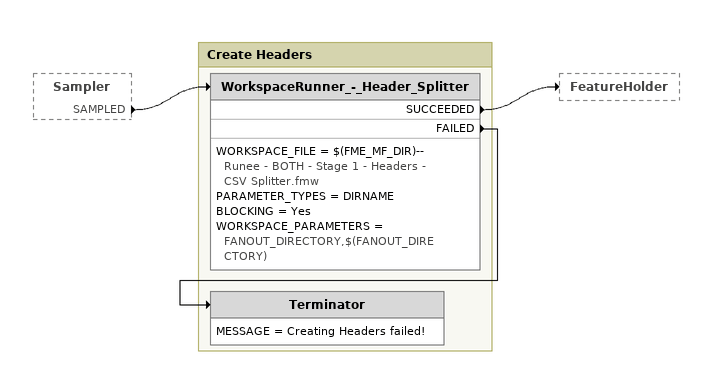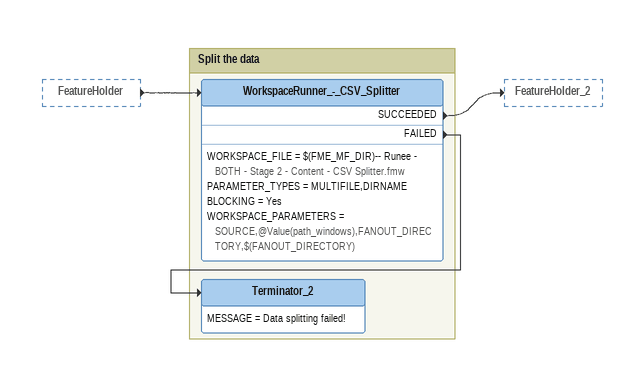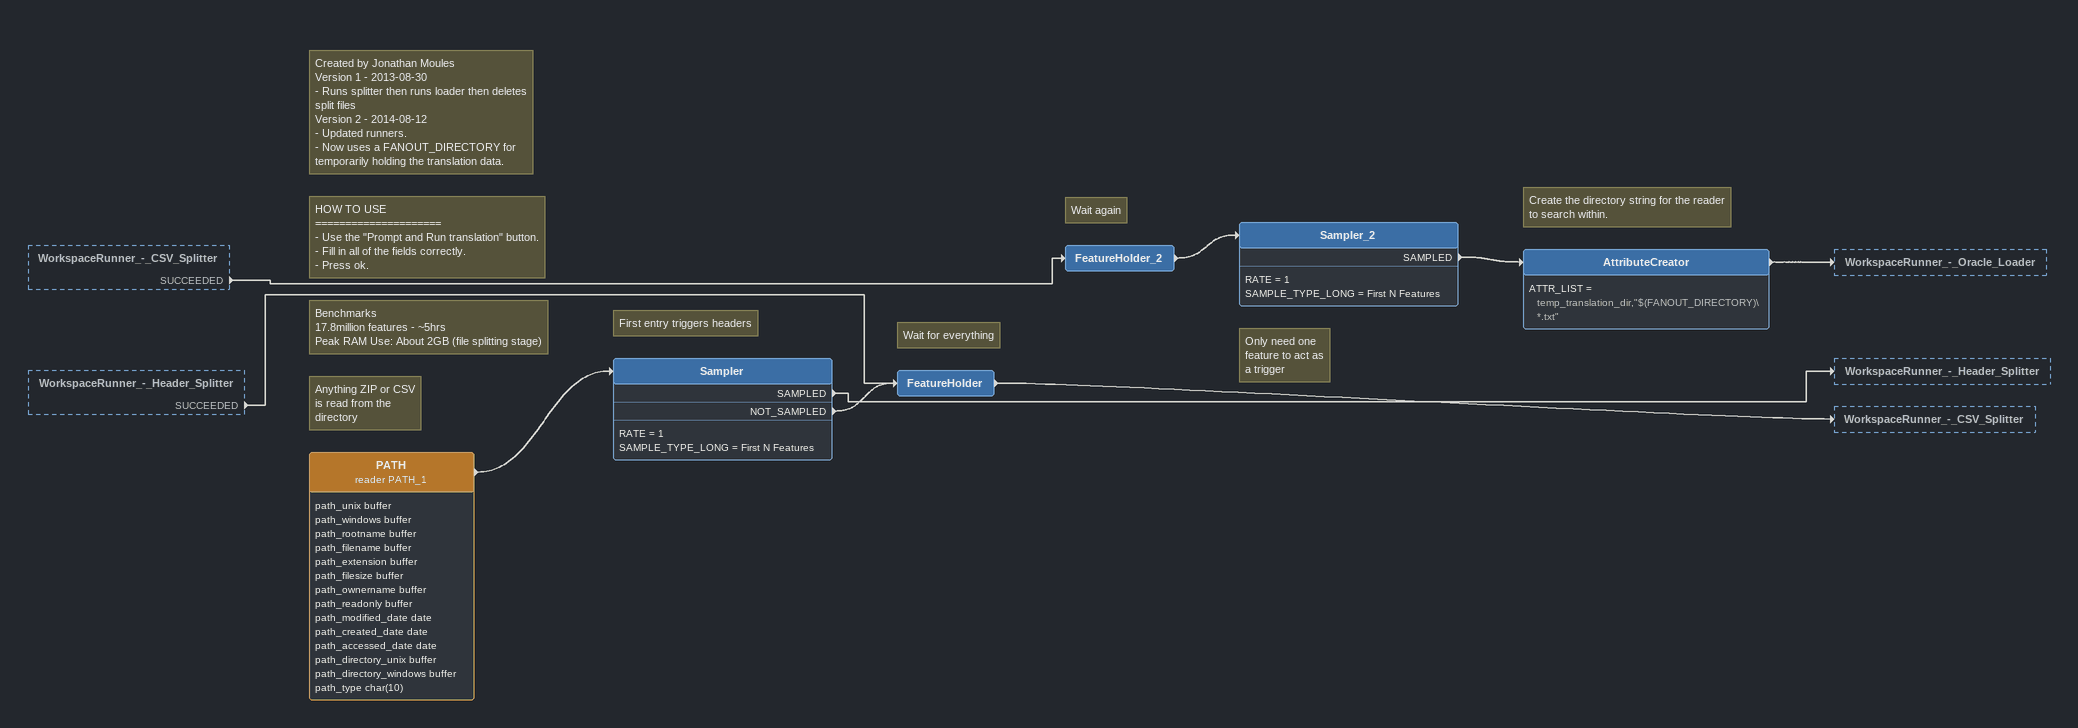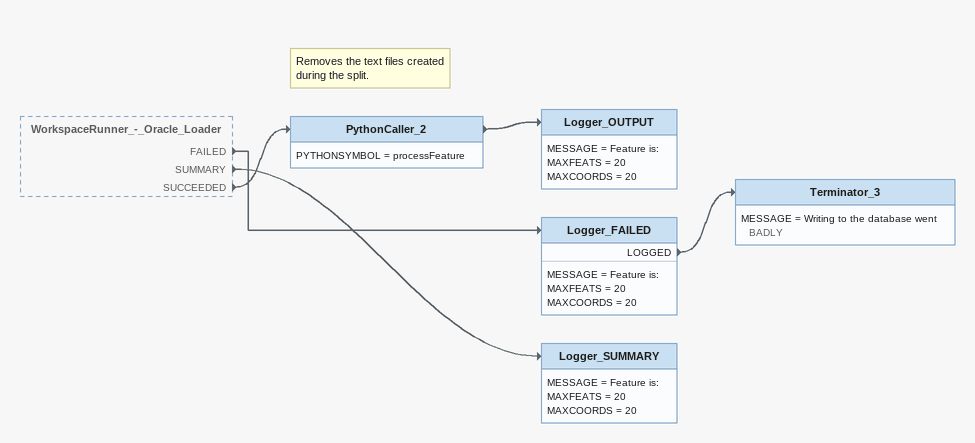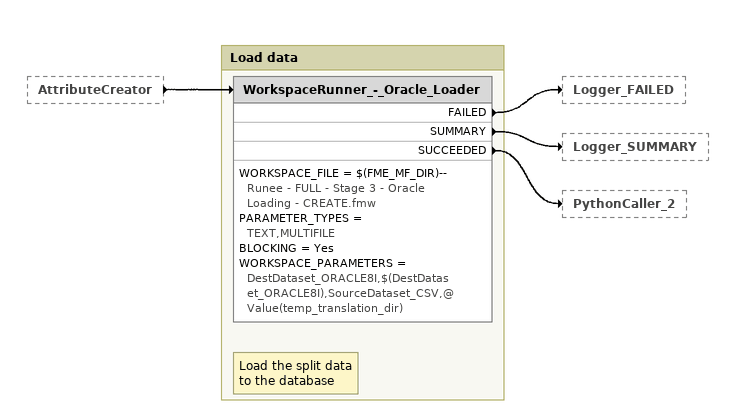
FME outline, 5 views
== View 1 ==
Sampler [outside]
    SAMPLED -> WorkspaceRunner_-_Header_Splitter

Bookmark: Create Headers
WorkspaceRunner_-_Header_Splitter
    WORKSPACE_FILE = $(FME_MF_DIR)-- Runee - BOTH - Stage 1 - Headers - CSV Splitter.fmw
    PARAMETER_TYPES = DIRNAME
    BLOCKING = Yes
    WORKSPACE_PARAMETERS = FANOUT_DIRECTORY,$(FANOUT_DIRECTORY)
    SUCCEEDED -> FeatureHolder
    FAILED -> Terminator
Terminator
    MESSAGE = Creating Headers failed!

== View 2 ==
FeatureHolder [outside]
    -> WorkspaceRunner_-_CSV_Splitter

Bookmark: Split the data
WorkspaceRunner_-_CSV_Splitter
    WORKSPACE_FILE = $(FME_MF_DIR)-- Runee - BOTH - Stage 2 - Content - CSV Splitter.fmw
    PARAMETER_TYPES = MULTIFILE,DIRNAME
    BLOCKING = Yes
    WORKSPACE_PARAMETERS = SOURCE,@Value(path_windows),FANOUT_DIRECTORY,$(FANOUT_DIRECTORY)
    SUCCEEDED -> FeatureHolder_2
    FAILED -> Terminator_2
Terminator_2
    MESSAGE = Data splitting failed!

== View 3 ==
WorkspaceRunner_-_CSV_Splitter [outside]
    SUCCEEDED -> FeatureHolder_2
WorkspaceRunner_-_Header_Splitter [outside]
    SUCCEEDED -> FeatureHolder
Note: Anything ZIP or CSV / is read from the / directory
Note: Created by Jonathan Moules / Version 1 - 2013-08-30 / - Runs splitter then runs loader then deletes split files / Version 2 - 2014-08-12 / - Updated runners. / - Now uses a FANOUT_DIRECTORY for temporarily holding the translation data.
Note: HOW TO USE / ===================== / - Use the "Prompt and Run translation" button. / - Fill in all of the fields correctly. / - Press ok.
Note: Benchmarks / 17.8million features - ~5hrs / Peak RAM Use: About 2GB (file splitting stage)
PATH (reader PATH_1)
    attributes: path_unix buffer, path_windows buffer, path_rootname buffer, path_filename buffer, path_extension buffer, path_filesize buffer, path_ownername buffer, path_readonly buffer, path_modified_date date, path_created_date date, path_accessed_date date, path_directory_unix buffer, path_directory_windows buffer, path_type char(10)
    -> Sampler
Note: First entry triggers headers
Sampler
    RATE = 1
    SAMPLE_TYPE_LONG = First N Features
    SAMPLED -> WorkspaceRunner_-_Header_Splitter
    NOT_SAMPLED -> FeatureHolder
Note: Wait for everything
FeatureHolder
    -> WorkspaceRunner_-_CSV_Splitter
Note: Wait again
FeatureHolder_2
    -> Sampler_2
Note: Only need one / feature to act as / a trigger
Sampler_2
    RATE = 1
    SAMPLE_TYPE_LONG = First N Features
    SAMPLED -> AttributeCreator
Note: Create the directory string for the reader / to search within.
AttributeCreator
    ATTR_LIST = temp_translation_dir,"$(FANOUT_DIRECTORY)\*.txt"
    -> WorkspaceRunner_-_Oracle_Loader

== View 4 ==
WorkspaceRunner_-_Oracle_Loader [outside]
    FAILED -> Logger_FAILED
    SUMMARY -> Logger_SUMMARY
    SUCCEEDED -> PythonCaller_2
Note: Removes the text files created / during the split.
PythonCaller_2
    PYTHONSYMBOL = processFeature
    -> Logger_OUTPUT
Logger_OUTPUT
    MESSAGE = Feature is:
    MAXFEATS = 20
    MAXCOORDS = 20
Logger_FAILED
    MESSAGE = Feature is:
    MAXFEATS = 20
    MAXCOORDS = 20
    LOGGED -> Terminator_3
Terminator_3
    MESSAGE = Writing to the database went BADLY
Logger_SUMMARY
    MESSAGE = Feature is:
    MAXFEATS = 20
    MAXCOORDS = 20

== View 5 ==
AttributeCreator [outside]
    -> WorkspaceRunner_-_Oracle_Loader

Bookmark: Load data
Note: Load the split data / to the database
WorkspaceRunner_-_Oracle_Loader
    WORKSPACE_FILE = $(FME_MF_DIR)-- Runee - FULL - Stage 3 - Oracle Loading - CREATE.fmw
    PARAMETER_TYPES = TEXT,MULTIFILE
    BLOCKING = Yes
    WORKSPACE_PARAMETERS = DestDataset_ORACLE8I,$(DestDataset_ORACLE8I),SourceDataset_CSV,@Value(temp_translation_dir)
    FAILED -> Logger_FAILED
    SUMMARY -> Logger_SUMMARY
    SUCCEEDED -> PythonCaller_2
